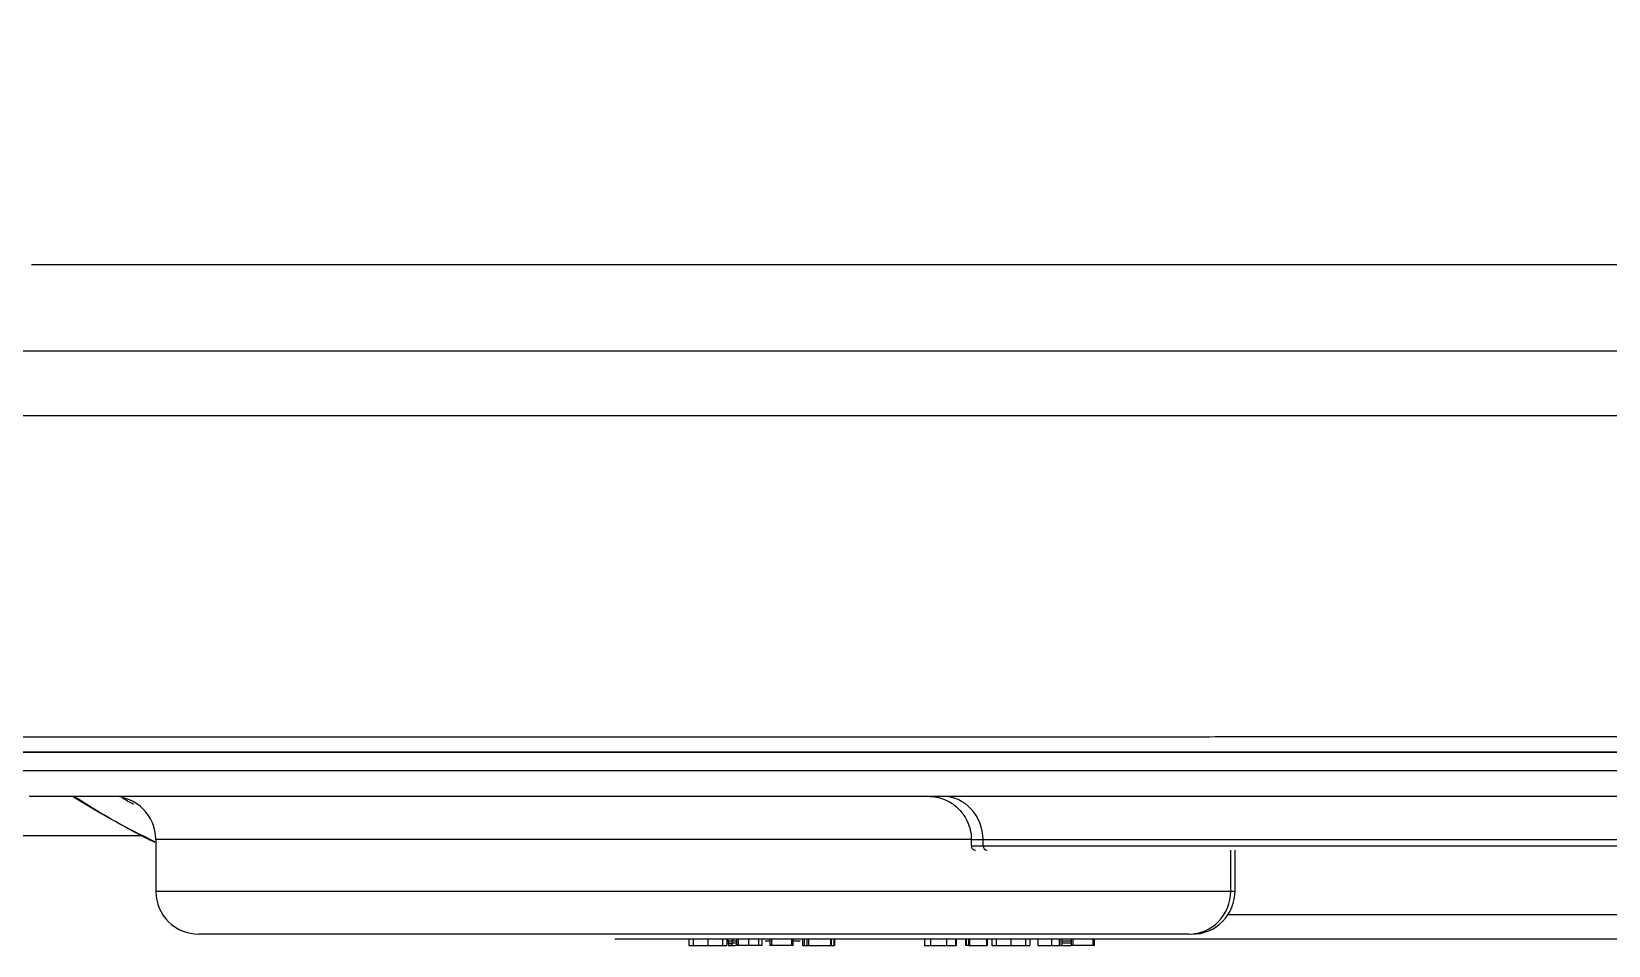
# Model space of a CAD drawing. Header units: millimetres. Extents: x 0 to 2520, y 0 to 1796.
# Drawn here: x 842.8 to 916.1, y 537.9 to 580.3 of the extents above; entities that cross this region are included whole.
import ezdxf

# ---------------------------------------------------------------- set-up
doc = ezdxf.new("R2010")
doc.units = ezdxf.units.MM
doc.header["$LTSCALE"] = 50

msp = doc.modelspace()

# ---------------------------------------------------------------- linework, layer by layer
at = {"color": 7, "linetype": 'Continuous'}
for p, q in [((841.783, 542.982), (847.965, 542.982)), ((847.299, 542.982), (847.299, 542.982)), ((848.583, 542.806), (848.583, 540.406)), ((887.012, 542.506), (887.012, 542.806)), ((898.522, 540.406), (898.522, 542.306)), ((898.716, 540.406), (898.716, 542.306)), ((898.397, 539.322), (956.646, 539.322)), ((872.918, 538.182), (869.956, 538.182)), ((957.787, 538.182), (872.918, 538.182)), ((873.345, 538.182), (873.345, 537.882)), ((873.555, 537.882), (873.555, 538.182)), ((874.23, 538.182), (874.23, 537.882)), ((874.903, 538.182), (874.903, 537.882)), ((875.113, 538.182), (875.113, 537.882)), ((875.184, 538.082), (875.113, 538.082)), ((875.184, 537.982), (875.113, 537.982)), ((875.172, 537.882), (875.27, 537.882)), ((875.184, 538.082), (875.184, 537.982)), ((875.36, 538.082), (875.184, 538.082)), ((875.184, 537.982), (875.36, 537.982)), ((875.27, 537.882), (875.482, 537.882)), ((875.36, 537.982), (875.36, 538.082)), ((875.559, 538.082), (875.36, 538.082)), ((875.559, 537.982), (875.36, 537.982)), ((875.559, 538.182), (875.559, 537.882)), ((875.64, 538.182), (875.64, 537.882)), ((876.121, 537.882), (875.64, 537.882)), ((876.121, 538.182), (876.121, 537.882)), ((876.585, 538.182), (876.585, 537.882)), ((876.758, 537.882), (876.758, 538.182)), ((877.109, 538.082), (876.891, 538.082)), ((877.179, 538.182), (877.179, 537.882)), ((878.116, 537.882), (877.179, 537.882)), ((878.116, 538.182), (878.116, 537.882)), ((878.154, 538.182), (878.154, 537.882)), ((878.186, 537.882), (878.186, 538.182)), ((878.52, 538.082), (878.186, 538.082)), ((878.632, 538.182), (878.632, 537.882)), ((878.708, 538.182), (878.708, 537.882)), ((878.708, 537.882), (878.832, 537.882)), ((878.832, 538.182), (878.832, 537.882)), ((878.905, 538.182), (878.905, 537.882)), ((878.905, 537.882), (879.923, 537.882)), ((879.923, 538.182), (879.923, 537.882)), ((879.961, 538.182), (879.961, 537.882)), ((879.961, 537.882), (880.079, 537.882)), ((880.079, 538.182), (880.079, 537.882)), ((880.117, 538.182), (880.117, 537.882)), ((884.3, 538.182), (884.3, 537.882)), ((884.578, 538.182), (884.578, 537.882)), ((885.318, 538.182), (885.318, 537.882)), ((885.739, 538.182), (885.739, 537.882)), ((886.19, 538.182), (886.19, 537.882)), ((886.228, 538.182), (886.228, 537.882)), ((886.352, 537.882), (886.228, 537.882)), ((886.352, 537.882), (886.352, 538.182)), ((886.39, 538.182), (886.39, 537.882)), ((886.39, 537.882), (887.165, 537.882)), ((887.165, 538.182), (887.165, 537.882)), ((887.203, 538.182), (887.203, 537.882)), ((887.42, 538.182), (887.42, 537.882)), ((887.63, 537.882), (887.63, 538.182)), ((888.305, 538.182), (888.305, 537.882)), ((888.978, 538.182), (888.978, 537.882)), ((889.188, 538.182), (889.188, 537.882)), ((889.55, 538.182), (889.55, 537.882)), ((890.193, 538.182), (890.193, 537.882)), ((890.555, 538.182), (890.555, 537.882)), ((890.679, 538.182), (890.679, 537.882)), ((891.109, 538.082), (890.679, 538.082)), ((891.109, 537.982), (890.679, 537.982)), ((890.713, 537.882), (891.104, 537.882)), ((891.179, 538.182), (891.179, 537.882)), ((892.116, 537.882), (891.179, 537.882)), ((892.116, 538.182), (892.116, 537.882)), ((892.154, 538.182), (892.154, 537.882)), ((892.186, 537.882), (892.186, 538.182))]:
    msp.add_line(p, q, dxfattribs=at)
for centre, major_axis, ratio, start_param, end_param in [((846.585, 542.806), (0, 2), 0.999894, 4.713383, 6.279886), ((885.131, 542.806), (0, 2), 0.940418, 4.712389, 6.283186), ((886.666, 542.506), (0, -0.2), 1, 4.655981, 6.28354), ((887.2, 542.506), (0, -0.2), 0.940418, 4.712389, 6.283185), ((850.583, 540.406), (0, 2), 1, 1.582897, 3.141624), ((896.565, 540.406), (0, -2), 0.97831, 0, 1.570796), ((896.716, 540.406), (0, 2), 1, 3.141562, 4.72449), ((875.099, 538.082), (0, 0.1), 0.855773, 4.712389, 6.114002), ((875.451, 538.082), (0, 0.1), 0.902986, 0, 1.570796), ((875.482, 537.982), (0, -0.1), 0.902986, 0, 1.016404)]:
    msp.add_ellipse(centre, major_axis=major_axis, ratio=ratio, start_param=start_param, end_param=end_param, dxfattribs=at)
for points, knots in [([(841.041, 580.33), (841.035, 580.189), (841.013, 579.627), (840.993, 579.101), (840.957, 578.081), (840.936, 577.462), (840.912, 576.687), (840.908, 576.531), (840.899, 576.223), (840.894, 576.07), (840.885, 575.766), (840.881, 575.616), (840.873, 575.317), (840.869, 575.169), (840.862, 574.876), (840.858, 574.73), (840.851, 574.442), (840.848, 574.299), (840.838, 573.873), (840.832, 573.595), (840.816, 572.774), (840.807, 572.247), (840.794, 571.233), (840.789, 570.747), (840.78, 569.348), (840.783, 568.498), (840.811, 566.196), (840.858, 564.994), (840.968, 563.701), (841.012, 563.356), (841.105, 562.889), (841.164, 562.697), (841.247, 562.567), (841.292, 562.522), (841.324, 562.508), (841.357, 562.5), (841.374, 562.502), (841.409, 562.501), (841.426, 562.501), (841.516, 562.501), (841.593, 562.501), (841.845, 562.501), (842.039, 562.501), (842.491, 562.501), (842.748, 562.501), (843.371, 562.501), (843.736, 562.501), (844.623, 562.501), (845.145, 562.501), (846.079, 562.501), (846.416, 562.501), (847.147, 562.501), (847.541, 562.501), (848.812, 562.501), (849.779, 562.501), (851.966, 562.501), (853.186, 562.501), (857.241, 562.501), (860.473, 562.501), (868.085, 562.501), (872.466, 562.501), (879.967, 562.501), (882.622, 562.501), (888.247, 562.501), (891.217, 562.501), (899.032, 562.501), (905.747, 562.501), (914.874, 562.501), (920.571, 562.501), (924.507, 562.501), (930.516, 562.501), (934.66, 562.501), (943.202, 562.501), (947.601, 562.501), (956.63, 562.501), (961.26, 562.501), (968.356, 562.501), (970.747, 562.501), (975.573, 562.501), (978.009, 562.501), (985.374, 562.501), (990.363, 562.501), (1005.492, 562.501), (1015.797, 562.501), (1026.109, 562.501)], [0, 0, 0, 0, 0.002387, 0.009005, 0.009005, 0.019373, 0.019373, 0.021966, 0.021966, 0.024558, 0.024558, 0.02715, 0.02715, 0.029742, 0.029742, 0.032334, 0.032334, 0.034926, 0.034926, 0.04011, 0.04011, 0.050479, 0.050479, 0.060847, 0.060847, 0.081584, 0.081584, 0.123057, 0.123057, 0.143794, 0.143794, 0.160175, 0.16453, 0.168886, 0.173241, 0.173241, 0.177597, 0.177597, 0.181952, 0.181952, 0.199374, 0.199374, 0.234217, 0.234217, 0.26906, 0.26906, 0.303903, 0.303903, 0.338746, 0.338746, 0.356167, 0.356167, 0.373589, 0.373589, 0.408432, 0.408432, 0.443275, 0.443275, 0.512961, 0.512961, 0.582647, 0.582647, 0.61749, 0.61749, 0.652333, 0.652333, 0.704645, 0.722019, 0.739393, 0.756767, 0.756767, 0.791514, 0.791514, 0.826262, 0.826262, 0.861009, 0.861009, 0.878383, 0.878383, 0.895757, 0.895757, 0.930505, 0.930505, 1, 1, 1, 1]), ([(841.762, 570.19), (841.716, 569.138), (841.695, 568.261), (841.709, 566.87), (841.746, 566.314), (841.88, 565.621), (841.986, 565.502), (842.392, 565.497), (842.735, 565.5), (844.059, 565.5), (845.383, 565.501), (849.597, 565.501), (851.373, 565.501), (854.679, 565.501), (855.886, 565.501), (858.517, 565.501), (859.934, 565.501), (867.747, 565.501), (875.802, 565.501), (888.526, 565.501), (891.189, 565.501), (896.794, 565.501), (899.753, 565.501), (908.969, 565.501), (915.615, 565.501), (929.858, 565.501), (937.458, 565.501), (953.453, 565.501), (961.931, 565.501), (988.304, 565.501), (1007.184, 565.501), (1026.109, 565.501)], [0, 0, 0, 0, 0.034732, 0.034732, 0.069206, 0.069206, 0.10368, 0.10368, 0.172628, 0.172628, 0.310523, 0.310523, 0.379471, 0.379471, 0.413945, 0.413945, 0.448419, 0.448419, 0.586314, 0.586314, 0.620788, 0.620788, 0.655262, 0.655262, 0.724209, 0.724209, 0.793157, 0.793157, 0.862105, 0.862105, 1, 1, 1, 1]), ([(842.814, 569.504), (843.251, 569.504), (843.841, 569.504), (846.005, 569.504), (847.665, 569.504), (853.102, 569.504), (856.823, 569.504), (864.176, 569.504), (866.924, 569.504), (873.089, 569.504), (876.532, 569.504), (887.811, 569.504), (896.576, 569.504), (911.81, 569.504), (917.282, 569.504), (928.714, 569.504), (934.686, 569.504), (947.156, 569.504), (953.655, 569.504), (967.235, 569.504), (974.383, 569.504), (996.021, 569.504), (1010.844, 569.504), (1026.109, 569.504)], [0, 0, 0, 0, 0.125, 0.125, 0.25, 0.25, 0.375, 0.375, 0.4375, 0.4375, 0.5, 0.5, 0.625, 0.625, 0.6875, 0.6875, 0.75, 0.75, 0.8125, 0.8125, 0.875, 0.875, 1, 1, 1, 1]), ([(840.01, 547.571), (840.038, 547.571), (840.11, 547.571), (840.241, 547.571), (840.27, 547.571), (840.33, 547.571), (840.362, 547.571), (840.431, 547.571), (840.467, 547.571), (840.544, 547.571), (840.585, 547.571), (840.717, 547.571), (840.842, 547.571), (840.992, 547.571), (841.054, 547.571), (841.087, 547.571), (841.187, 547.571), (841.401, 547.571), (841.661, 547.571), (841.957, 547.571), (842.062, 547.571), (842.288, 547.571), (842.408, 547.571), (842.799, 547.571), (843.098, 547.571), (843.805, 547.572), (844.213, 547.572), (845.167, 547.572), (845.714, 547.572), (846.66, 547.572), (846.997, 547.572), (847.716, 547.572), (848.097, 547.572), (849.31, 547.572), (850.21, 547.573), (852.206, 547.573), (853.3, 547.573), (855.696, 547.573), (856.997, 547.574), (859.115, 547.574), (860.582, 547.574), (862.164, 547.574), (863.806, 547.575), (864.657, 547.575), (865.76, 547.575), (865.982, 547.575), (866.319, 547.575), (866.432, 547.575), (866.658, 547.575), (867.227, 547.575), (867.805, 547.575), (870.155, 547.576), (872.144, 547.576), (875.301, 547.576), (877.463, 547.577), (880.882, 547.577), (883.282, 547.578), (885.745, 547.578), (887.007, 547.578), (889.595, 547.579), (892.246, 547.579), (895.026, 547.579), (897.873, 547.58), (899.33, 547.58), (901.007, 547.58), (901.194, 547.58), (901.568, 547.58), (902.131, 547.58), (903.452, 547.581), (904.599, 547.581), (908.456, 547.581), (911.643, 547.582), (916.581, 547.582), (919.926, 547.583), (923.375, 547.583), (926.878, 547.584), (928.657, 547.584), (932.268, 547.584), (934.101, 547.584), (937.823, 547.585), (939.712, 547.585), (943.548, 547.585), (945.495, 547.586), (948.46, 547.586), (949.456, 547.586), (950.961, 547.586), (951.465, 547.586), (952.223, 547.586), (952.477, 547.586), (952.984, 547.586), (955.268, 547.587), (957.572, 547.587), (963.766, 547.587), (967.96, 547.588), (974.35, 547.588), (976.496, 547.588), (980.823, 547.588), (983.003, 547.589), (987.396, 547.589), (989.609, 547.589), (994.069, 547.589), (996.317, 547.589), (999.148, 547.589), (999.998, 547.589), (1000.852, 547.589), (1001.421, 547.589), (1001.707, 547.589), (1003.132, 547.589), (1004.274, 547.589), (1007.702, 547.59), (1009.992, 547.59), (1014.581, 547.59), (1016.88, 547.59), (1021.488, 547.59), (1023.796, 547.59), (1026.109, 547.59)], [0, 0, 0, 0, 0.0625, 0.0625, 0.078125, 0.078125, 0.09375, 0.09375, 0.109375, 0.109375, 0.125, 0.125, 0.15625, 0.164062, 0.164062, 0.171875, 0.171875, 0.1875, 0.21875, 0.21875, 0.234375, 0.234375, 0.25, 0.25, 0.28125, 0.28125, 0.3125, 0.3125, 0.34375, 0.34375, 0.359375, 0.359375, 0.375, 0.375, 0.40625, 0.40625, 0.4375, 0.4375, 0.46875, 0.46875, 0.484375, 0.5, 0.5, 0.515625, 0.515625, 0.519531, 0.519531, 0.521484, 0.521484, 0.523437, 0.53125, 0.53125, 0.5625, 0.5625, 0.578125, 0.59375, 0.609375, 0.609375, 0.625, 0.625, 0.640625, 0.65625, 0.65625, 0.671875, 0.671875, 0.673828, 0.673828, 0.675781, 0.679687, 0.6875, 0.6875, 0.71875, 0.71875, 0.734375, 0.75, 0.75, 0.765625, 0.765625, 0.78125, 0.78125, 0.796875, 0.796875, 0.8125, 0.8125, 0.820312, 0.820312, 0.824219, 0.824219, 0.826172, 0.826172, 0.828125, 0.84375, 0.84375, 0.875, 0.875, 0.890625, 0.890625, 0.90625, 0.90625, 0.921875, 0.921875, 0.9375, 0.9375, 0.941406, 0.943359, 0.943359, 0.945312, 0.945312, 0.953125, 0.953125, 0.96875, 0.96875, 0.984375, 0.984375, 1, 1, 1, 1]), ([(1026.109, 546.854), (1016.88, 546.854), (1007.686, 546.854), (989.615, 546.854), (980.856, 546.854), (963.863, 546.854), (955.564, 546.854), (939.801, 546.854), (932.395, 546.854), (918.43, 546.854), (911.873, 546.854), (899.579, 546.854), (893.879, 546.854), (883.574, 546.854), (878.927, 546.854), (870.55, 546.854), (866.798, 546.854), (857.001, 546.854), (852.35, 546.854), (845.927, 546.854), (844.257, 546.854), (842.19, 546.854), (841.676, 546.854), (840.977, 546.854), (840.767, 546.854), (840.71, 546.854)], [0, 0, 0, 0, 0.0625, 0.0625, 0.125, 0.125, 0.1875, 0.1875, 0.25, 0.25, 0.3125, 0.3125, 0.375, 0.375, 0.4375, 0.4375, 0.5, 0.5, 0.625, 0.625, 0.75, 0.75, 0.875, 0.875, 1, 1, 1, 1]), ([(841.508, 546.854), (841.588, 546.854), (841.809, 546.854), (842.323, 546.854), (843.218, 546.854), (844.674, 546.854), (847.358, 546.854), (851.967, 546.854), (858.734, 546.854), (867.81, 546.854), (879.366, 546.854), (898.29, 546.854), (922.519, 546.854), (951.39, 546.854), (975.031, 546.854), (1000.168, 546.854), (1017.473, 546.854), (1026.109, 546.854)], [0, 0, 0, 0, 0.062492, 0.124992, 0.187493, 0.249993, 0.312494, 0.374994, 0.437495, 0.499996, 0.562496, 0.624997, 0.749998, 0.812498, 0.874999, 0.937499, 1, 1, 1, 1]), ([(841.508, 546.006), (841.667, 546.006), (841.916, 546.006), (842.851, 546.006), (843.493, 546.006), (846.227, 546.006), (848.464, 546.006), (854.058, 546.006), (856.278, 546.006), (861.516, 546.006), (864.545, 546.006), (874.8, 546.006), (883.249, 546.006), (903.99, 546.006), (915.933, 546.006), (943.427, 546.006), (958.449, 546.006), (983.071, 546.006), (991.477, 546.006), (1008.632, 546.006), (1017.362, 546.006), (1026.109, 546.006)], [0, 0, 0, 0, 0.125, 0.125, 0.25, 0.25, 0.375, 0.375, 0.4375, 0.4375, 0.5, 0.5, 0.625, 0.625, 0.75, 0.75, 0.875, 0.875, 0.9375, 0.9375, 1, 1, 1, 1]), ([(1026.109, 544.806), (1017.388, 544.806), (1008.81, 544.806), (991.91, 544.806), (983.578, 544.806), (959.035, 544.806), (944.067, 544.806), (916.682, 544.806), (904.792, 544.806), (884.151, 544.806), (875.752, 544.806), (865.561, 544.806), (862.551, 544.806), (857.351, 544.806), (855.148, 544.806), (849.6, 544.806), (847.387, 544.806), (844.681, 544.806), (844.043, 544.806), (843.114, 544.806), (842.866, 544.806), (842.708, 544.806)], [0, 0, 0, 0, 0.0625, 0.0625, 0.125, 0.125, 0.25, 0.25, 0.375, 0.375, 0.5, 0.5, 0.5625, 0.5625, 0.625, 0.625, 0.75, 0.75, 0.875, 0.875, 1, 1, 1, 1]), ([(848.551, 542.663), (848.232, 542.818), (846.943, 543.473), (845.706, 544.215), (844.786, 544.801)], [0, 0, 0, 0, 0.245482, 1, 1, 1, 1]), ([(884.548, 544.804), (884.568, 544.804), (884.678, 544.803), (884.959, 544.761), (885.389, 544.607), (885.78, 544.34), (886.085, 544.001), (886.295, 543.653), (886.434, 543.243), (886.465, 542.954), (886.466, 542.806)], [0, 0, 0, 0, 0.030389, 0.159235, 0.314354, 0.501576, 0.611258, 0.735115, 0.868245, 1, 1, 1, 1]), ([(886.472, 542.806), (883.875, 542.806), (881.195, 542.806), (875.925, 542.806), (873.303, 542.806), (868.099, 542.806), (865.531, 542.806), (860.626, 542.806), (858.263, 542.806), (853.837, 542.806), (851.766, 542.806), (849.276, 542.806), (848.614, 542.806), (848.584, 542.806)], [0, 0, 0, 0, 0.172919, 0.172919, 0.347101, 0.347101, 0.521283, 0.521283, 0.695465, 0.695465, 0.869647, 0.869647, 1, 1, 1, 1]), ([(886.466, 542.806), (886.466, 542.806), (886.548, 542.806), (886.815, 542.806), (887.012, 542.806)], [0, 0, 0, 0, 0.462241, 1, 1, 1, 1]), ([(887.012, 542.806), (887.19, 542.806), (887.64, 542.806), (888.553, 542.806), (889.681, 542.806), (890.933, 542.806), (892.282, 542.806), (893.452, 542.806), (894.446, 542.806), (895.438, 542.806), (896.693, 542.806), (898.227, 542.806), (900.353, 542.806), (902.332, 542.806), (904.136, 542.806), (905.431, 542.806), (906.93, 542.806), (909.223, 542.806), (911.561, 542.806), (913.93, 542.806), (915.704, 542.806), (917.397, 542.806), (919.564, 542.806), (921.673, 542.806), (923.708, 542.806), (925.026, 542.806), (926.159, 542.806), (927.681, 542.806), (929.268, 542.806), (930.801, 542.806), (931.839, 542.806), (932.61, 542.806), (933.194, 542.806), (933.75, 542.806), (934.223, 542.806), (934.607, 542.806), (934.866, 542.806), (935.081, 542.806), (935.238, 542.806), (935.33, 542.806), (935.354, 542.806), (935.357, 542.806)], [0, 0, 0, 0, 0.029336, 0.058536, 0.086876, 0.117025, 0.143371, 0.168969, 0.18277, 0.196572, 0.220886, 0.247038, 0.273189, 0.324998, 0.342402, 0.359806, 0.387103, 0.4144, 0.470224, 0.500648, 0.531072, 0.558615, 0.586157, 0.642106, 0.669503, 0.696899, 0.715738, 0.734577, 0.786549, 0.814522, 0.838997, 0.863361, 0.877174, 0.890986, 0.916562, 0.929715, 0.942867, 0.957905, 0.972943, 0.987084, 1, 1, 1, 1]), ([(887.012, 542.506), (887.623, 542.506), (889.87, 542.506), (894.284, 542.506), (899.155, 542.506), (906.262, 542.506), (915.915, 542.506), (924.78, 542.506), (930.324, 542.506), (933.515, 542.506), (935.169, 542.506), (935.377, 542.506), (935.354, 542.506)], [0, 0, 0, 0, 0.087409, 0.174818, 0.262226, 0.349635, 0.524453, 0.69927, 0.786679, 0.874088, 0.961496, 1, 1, 1, 1]), ([(848.586, 540.406), (848.592, 540.406), (849.247, 540.406), (851.755, 540.406), (853.797, 540.406), (858.196, 540.406), (860.613, 540.406), (865.538, 540.406), (868.079, 540.406), (873.302, 540.406), (875.937, 540.406), (881.209, 540.406), (883.864, 540.406), (889.152, 540.406), (891.755, 540.406), (896.199, 540.406), (897.96, 540.406), (898.522, 540.406)], [0, 0, 0, 0, 0.09817, 0.09817, 0.227002, 0.227002, 0.355835, 0.355835, 0.484668, 0.484668, 0.613501, 0.613501, 0.742334, 0.742334, 0.871167, 0.871167, 1, 1, 1, 1]), ([(896.565, 538.406), (896.057, 538.406), (894.301, 538.406), (890.142, 538.406), (887.757, 538.406), (882.97, 538.406), (880.587, 538.406), (875.835, 538.406), (873.46, 538.406), (868.75, 538.406), (866.456, 538.406), (861.997, 538.406), (859.808, 538.406), (855.756, 538.406), (853.856, 538.406), (851.324, 538.406), (850.581, 538.406), (850.581, 538.406)], [0, 0, 0, 0, 0.128265, 0.128265, 0.256529, 0.256529, 0.384794, 0.384794, 0.513058, 0.513058, 0.641323, 0.641323, 0.769588, 0.769588, 0.897852, 0.897852, 1, 1, 1, 1]), ([(869.956, 538.182), (869.947, 538.182), (869.938, 538.182), (869.921, 538.182), (869.912, 538.182), (869.903, 538.183)], [0, 0, 0, 0, 0.499992, 0.499992, 1, 1, 1, 1]), ([(873.345, 537.882), (873.346, 537.882), (873.347, 537.882), (873.357, 537.882), (873.374, 537.882), (873.397, 537.882), (873.428, 537.882), (873.464, 537.882), (873.505, 537.882), (873.539, 537.882), (873.555, 537.882)], [0, 0, 0, 0, 0.141643, 0.276483, 0.406444, 0.531026, 0.651705, 0.769474, 0.885404, 1, 1, 1, 1]), ([(873.555, 537.882), (873.576, 537.882), (873.617, 537.882), (873.689, 537.882), (873.765, 537.882), (873.848, 537.882), (873.937, 537.882), (874.03, 537.882), (874.129, 537.882), (874.196, 537.882), (874.23, 537.882)], [0, 0, 0, 0, 0.12129, 0.241878, 0.362406, 0.48513, 0.609267, 0.735282, 0.86522, 1, 1, 1, 1]), ([(874.23, 537.882), (874.265, 537.882), (874.333, 537.882), (874.432, 537.882), (874.525, 537.882), (874.613, 537.882), (874.695, 537.882), (874.771, 537.882), (874.841, 537.882), (874.882, 537.882), (874.903, 537.882)], [0, 0, 0, 0, 0.136237, 0.266125, 0.391961, 0.514435, 0.635064, 0.75541, 0.87651, 1, 1, 1, 1]), ([(874.903, 537.882), (874.92, 537.882), (874.954, 537.882), (874.996, 537.882), (875.033, 537.882), (875.064, 537.882), (875.087, 537.882), (875.103, 537.882), (875.112, 537.882), (875.113, 537.882), (875.113, 537.882)], [0, 0, 0, 0, 0.11843, 0.236591, 0.355616, 0.476145, 0.600064, 0.728134, 0.86116, 1, 1, 1, 1]), ([(875.184, 537.982), (875.184, 537.981), (875.184, 537.977), (875.185, 537.972), (875.186, 537.967), (875.186, 537.961), (875.188, 537.955), (875.189, 537.949), (875.191, 537.943), (875.194, 537.937), (875.197, 537.931), (875.2, 537.924), (875.204, 537.918), (875.208, 537.913), (875.211, 537.909), (875.214, 537.907), (875.217, 537.904), (875.22, 537.901), (875.224, 537.898), (875.228, 537.895), (875.234, 537.892), (875.24, 537.889), (875.246, 537.886), (875.253, 537.884), (875.261, 537.883), (875.267, 537.882), (875.27, 537.882)], [0, 0, 0, 0, 0.032458, 0.065643, 0.099878, 0.135465, 0.172688, 0.211812, 0.253089, 0.296761, 0.343061, 0.392219, 0.44446, 0.499998, 0.519131, 0.542018, 0.568789, 0.599571, 0.634492, 0.673665, 0.717183, 0.765105, 0.817443, 0.874141, 0.935069, 1, 1, 1, 1]), ([(875.36, 537.982), (875.36, 537.969), (875.358, 537.956), (875.349, 537.932), (875.342, 537.921), (875.325, 537.902), (875.315, 537.895), (875.294, 537.885), (875.282, 537.882), (875.27, 537.882)], [0, 0, 0, 0, 0.25, 0.25, 0.5, 0.5, 0.75, 0.75, 1, 1, 1, 1]), ([(875.64, 537.882), (875.631, 537.882), (875.616, 537.882), (875.596, 537.882), (875.581, 537.882), (875.57, 537.882), (875.564, 537.882), (875.562, 537.882), (875.559, 537.882), (875.559, 537.882), (875.559, 537.882)], [0, 0, 0, 0, 0.177867, 0.320749, 0.421615, 0.492571, 0.563894, 0.668044, 0.813931, 1, 1, 1, 1]), ([(876.585, 537.882), (876.571, 537.882), (876.542, 537.882), (876.493, 537.882), (876.441, 537.882), (876.385, 537.882), (876.324, 537.882), (876.26, 537.882), (876.192, 537.882), (876.145, 537.882), (876.121, 537.882)], [0, 0, 0, 0, 0.11112, 0.224485, 0.340293, 0.460506, 0.585712, 0.716768, 0.854344, 1, 1, 1, 1]), ([(876.758, 537.882), (876.757, 537.882), (876.756, 537.882), (876.748, 537.882), (876.735, 537.882), (876.716, 537.882), (876.691, 537.882), (876.661, 537.882), (876.627, 537.882), (876.599, 537.882), (876.585, 537.882)], [0, 0, 0, 0, 0.141959, 0.276708, 0.405213, 0.528376, 0.647206, 0.765055, 0.881706, 1, 1, 1, 1]), ([(877.179, 537.882), (877.172, 537.882), (877.158, 537.882), (877.14, 537.882), (877.127, 537.882), (877.118, 537.882), (877.113, 537.882), (877.111, 537.882), (877.109, 537.882), (877.109, 537.882), (877.109, 537.882)], [0, 0, 0, 0, 0.193947, 0.345644, 0.454011, 0.52455, 0.596678, 0.704296, 0.853046, 1, 1, 1, 1]), ([(878.154, 537.882), (878.154, 537.882), (878.153, 537.882), (878.145, 537.882), (878.132, 537.882), (878.122, 537.882), (878.116, 537.882)], [0, 0, 0, 0, 0.254789, 0.475364, 0.712494, 1, 1, 1, 1]), ([(878.186, 537.882), (878.186, 537.882), (878.185, 537.882), (878.177, 537.882), (878.166, 537.882), (878.158, 537.882), (878.154, 537.882)], [0, 0, 0, 0, 0.283361, 0.522419, 0.786142, 1, 1, 1, 1]), ([(878.632, 537.882), (878.632, 537.882), (878.632, 537.882), (878.634, 537.882), (878.636, 537.882), (878.64, 537.882), (878.651, 537.882), (878.664, 537.882), (878.684, 537.882), (878.699, 537.882), (878.708, 537.882)], [0, 0, 0, 0, 0.187736, 0.332851, 0.433099, 0.499017, 0.563592, 0.664462, 0.812198, 1, 1, 1, 1]), ([(878.832, 537.882), (878.837, 537.882), (878.847, 537.882), (878.86, 537.882), (878.871, 537.882), (878.882, 537.882), (878.894, 537.882), (878.901, 537.882), (878.905, 537.882)], [0, 0, 0, 0, 0.179938, 0.329691, 0.451041, 0.544009, 0.733484, 1, 1, 1, 1]), ([(879.923, 537.882), (879.923, 537.882), (879.924, 537.882), (879.931, 537.882), (879.945, 537.882), (879.955, 537.882), (879.961, 537.882)], [0, 0, 0, 0, 0.271015, 0.5, 0.728985, 1, 1, 1, 1]), ([(880.079, 537.882), (880.085, 537.882), (880.095, 537.882), (880.109, 537.882), (880.116, 537.882), (880.117, 537.882), (880.117, 537.882)], [0, 0, 0, 0, 0.271015, 0.5, 0.728985, 1, 1, 1, 1]), ([(884.3, 537.882), (884.301, 537.882), (884.303, 537.882), (884.316, 537.882), (884.338, 537.882), (884.368, 537.882), (884.407, 537.882), (884.455, 537.882), (884.512, 537.882), (884.556, 537.882), (884.578, 537.882)], [0, 0, 0, 0, 0.137011, 0.26805, 0.394723, 0.517621, 0.638441, 0.758039, 0.878069, 1, 1, 1, 1]), ([(884.578, 537.882), (884.602, 537.882), (884.65, 537.882), (884.73, 537.882), (884.815, 537.882), (884.905, 537.882), (885.001, 537.882), (885.102, 537.882), (885.208, 537.882), (885.281, 537.882), (885.318, 537.882)], [0, 0, 0, 0, 0.120825, 0.240729, 0.36024, 0.480623, 0.603887, 0.731075, 0.862596, 1, 1, 1, 1]), ([(885.318, 537.882), (885.339, 537.882), (885.378, 537.882), (885.435, 537.882), (885.487, 537.882), (885.538, 537.882), (885.588, 537.882), (885.637, 537.882), (885.688, 537.882), (885.722, 537.882), (885.739, 537.882)], [0, 0, 0, 0, 0.145113, 0.27652, 0.398092, 0.518075, 0.635747, 0.75291, 0.872149, 1, 1, 1, 1]), ([(885.739, 537.882), (885.745, 537.882), (885.756, 537.882), (885.77, 537.882), (885.777, 537.882), (885.777, 537.882), (885.777, 537.882)], [0, 0, 0, 0, 0.30853, 0.558917, 0.800755, 1, 1, 1, 1]), ([(886.228, 537.882), (886.222, 537.882), (886.212, 537.882), (886.199, 537.882), (886.191, 537.882), (886.191, 537.882), (886.19, 537.882)], [0, 0, 0, 0, 0.272514, 0.497234, 0.727486, 1, 1, 1, 1]), ([(886.352, 537.882), (886.358, 537.882), (886.368, 537.882), (886.381, 537.882), (886.389, 537.882), (886.39, 537.882), (886.39, 537.882)], [0, 0, 0, 0, 0.269909, 0.50122, 0.723792, 1, 1, 1, 1]), ([(887.165, 537.882), (887.17, 537.882), (887.18, 537.882), (887.194, 537.882), (887.202, 537.882), (887.202, 537.882), (887.203, 537.882)], [0, 0, 0, 0, 0.287506, 0.524636, 0.745211, 1, 1, 1, 1]), ([(887.42, 537.882), (887.421, 537.882), (887.422, 537.882), (887.432, 537.882), (887.449, 537.882), (887.472, 537.882), (887.503, 537.882), (887.539, 537.882), (887.58, 537.882), (887.614, 537.882), (887.63, 537.882)], [0, 0, 0, 0, 0.141643, 0.276483, 0.406444, 0.531026, 0.651705, 0.769474, 0.885404, 1, 1, 1, 1]), ([(887.63, 537.882), (887.651, 537.882), (887.692, 537.882), (887.764, 537.882), (887.84, 537.882), (887.923, 537.882), (888.012, 537.882), (888.105, 537.882), (888.204, 537.882), (888.271, 537.882), (888.305, 537.882)], [0, 0, 0, 0, 0.12129, 0.241878, 0.362406, 0.48513, 0.609267, 0.735282, 0.86522, 1, 1, 1, 1]), ([(888.305, 537.882), (888.34, 537.882), (888.408, 537.882), (888.507, 537.882), (888.6, 537.882), (888.688, 537.882), (888.77, 537.882), (888.846, 537.882), (888.916, 537.882), (888.957, 537.882), (888.978, 537.882)], [0, 0, 0, 0, 0.136237, 0.266125, 0.391961, 0.514435, 0.635064, 0.75541, 0.87651, 1, 1, 1, 1]), ([(888.978, 537.882), (888.995, 537.882), (889.029, 537.882), (889.071, 537.882), (889.108, 537.882), (889.139, 537.882), (889.162, 537.882), (889.178, 537.882), (889.187, 537.882), (889.188, 537.882), (889.188, 537.882)], [0, 0, 0, 0, 0.11843, 0.236591, 0.355616, 0.476145, 0.600064, 0.728134, 0.86116, 1, 1, 1, 1]), ([(889.55, 537.882), (889.551, 537.882), (889.552, 537.882), (889.562, 537.882), (889.58, 537.882), (889.603, 537.882), (889.633, 537.882), (889.667, 537.882), (889.705, 537.882), (889.749, 537.882), (889.796, 537.882), (889.846, 537.882), (889.899, 537.882), (889.955, 537.882), (890.013, 537.882), (890.073, 537.882), (890.132, 537.882), (890.173, 537.882), (890.193, 537.882)], [0, 0, 0, 0, 0.066326, 0.129182, 0.190245, 0.249862, 0.308872, 0.367183, 0.426391, 0.486039, 0.546718, 0.608436, 0.671597, 0.736845, 0.802534, 0.867989, 0.933751, 1, 1, 1, 1]), ([(890.193, 537.882), (890.21, 537.882), (890.243, 537.882), (890.291, 537.882), (890.336, 537.882), (890.394, 537.882), (890.467, 537.882), (890.524, 537.882), (890.555, 537.882)], [0, 0, 0, 0, 0.139624, 0.270815, 0.393746, 0.509674, 0.743589, 1, 1, 1, 1]), ([(890.555, 537.882), (890.561, 537.882), (890.571, 537.882), (890.583, 537.882), (890.59, 537.882), (890.588, 537.882), (890.587, 537.882)], [0, 0, 0, 0, 0.319755, 0.574929, 0.790362, 1, 1, 1, 1]), ([(890.63, 537.882), (890.633, 537.882), (890.643, 537.882), (890.657, 537.882), (890.67, 537.882), (890.678, 537.882), (890.679, 537.882), (890.679, 537.882)], [0, 0, 0, 0, 0.085894, 0.302774, 0.525674, 0.756605, 1, 1, 1, 1]), ([(891.179, 537.882), (891.172, 537.882), (891.158, 537.882), (891.14, 537.882), (891.127, 537.882), (891.118, 537.882), (891.113, 537.882), (891.111, 537.882), (891.109, 537.882), (891.109, 537.882), (891.109, 537.882)], [0, 0, 0, 0, 0.193947, 0.345644, 0.454011, 0.52455, 0.596678, 0.704296, 0.853046, 1, 1, 1, 1]), ([(892.154, 537.882), (892.154, 537.882), (892.153, 537.882), (892.145, 537.882), (892.132, 537.882), (892.122, 537.882), (892.116, 537.882)], [0, 0, 0, 0, 0.254789, 0.475364, 0.712494, 1, 1, 1, 1]), ([(892.186, 537.882), (892.186, 537.882), (892.185, 537.882), (892.177, 537.882), (892.166, 537.882), (892.158, 537.882), (892.154, 537.882)], [0, 0, 0, 0, 0.283361, 0.522419, 0.786142, 1, 1, 1, 1])]:
    msp.add_open_spline(points, degree=3, knots=knots, dxfattribs=at)
for points, degree in [([(848.538, 542.699), (847.245, 543.322), (845.985, 544.013), (844.763, 544.772)], 3), ([(847.035, 544.73), (847.205, 544.636), (847.375, 544.543), (847.546, 544.451)], 3), ([(886.466, 542.806), (886.466, 542.506)], 1), ([(886.471, 542.506), (886.5, 542.506), (886.67, 542.506), (887.012, 542.506)], 3), ([(898.522, 540.406), (898.654, 540.406), (898.715, 540.406), (898.713, 540.406)], 3), ([(877.109, 538.182), (877.109, 537.882)], 1), ([(885.777, 537.882), (885.777, 538.182)], 1), ([(890.587, 537.882), (890.587, 538.182)], 1), ([(891.109, 538.182), (891.109, 537.882)], 1)]:
    msp.add_open_spline(points, degree=degree, dxfattribs=at)

doc.saveas('drawing.dxf')
